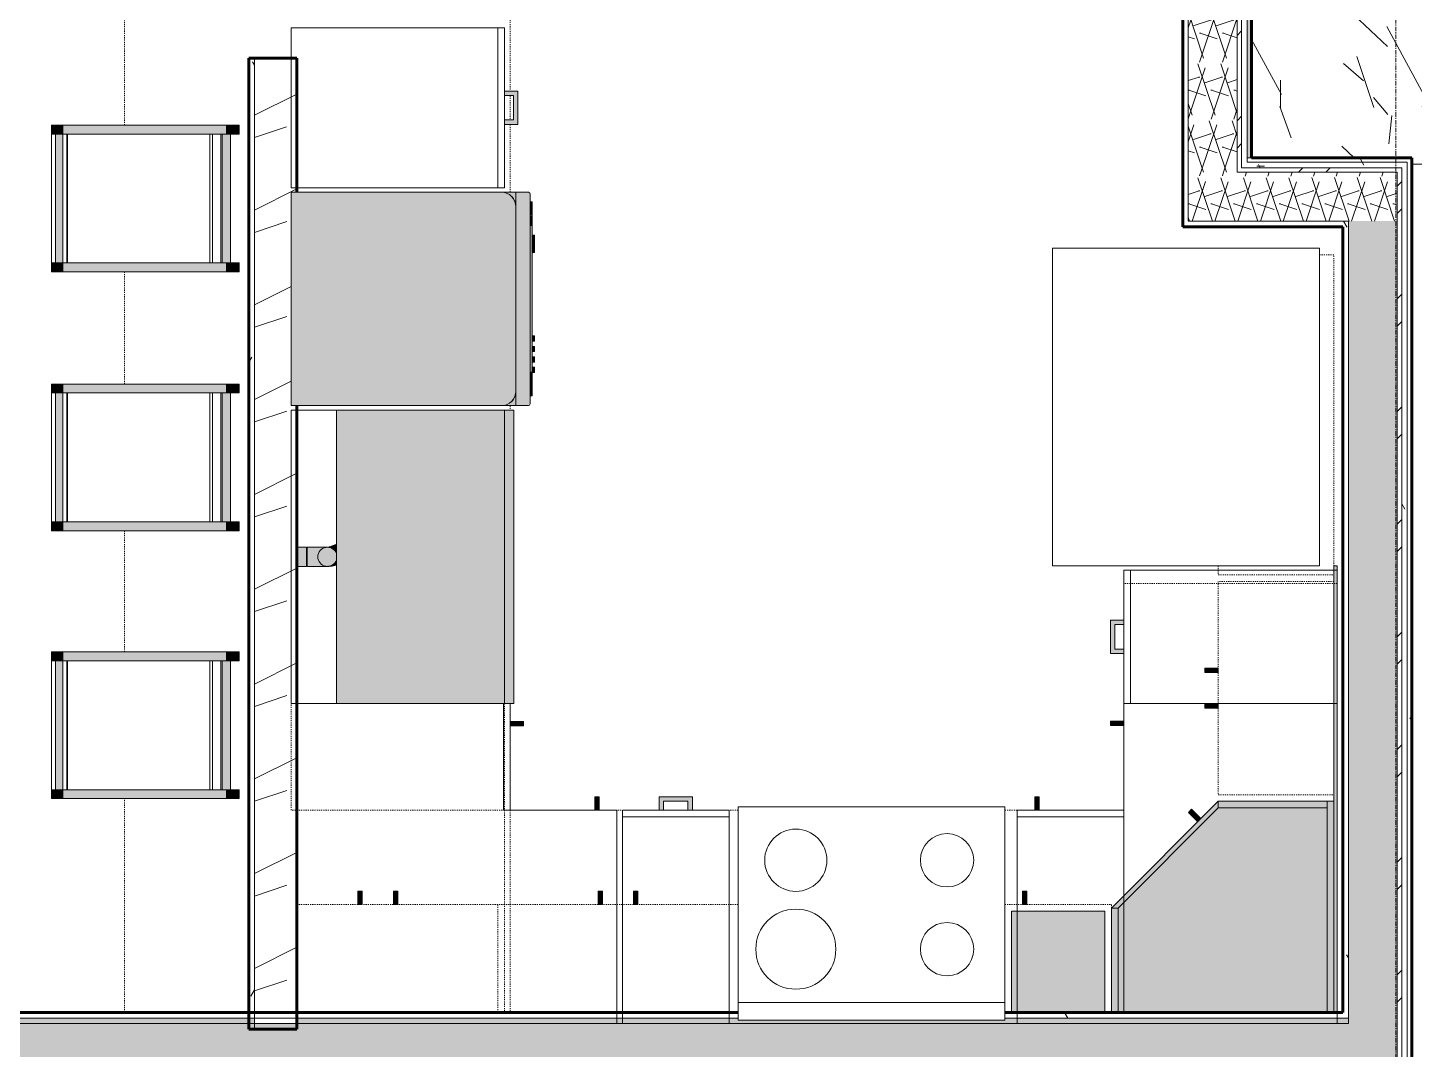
# Model space of a CAD drawing. Header units: inches. Extents: x -4169 to -1846, y 9706 to 12377.
# Drawn here: x -3635.2 to -3479.3, y 10550.3 to 10665.2 of the extents above; entities that cross this region are included whole.
import ezdxf

# ---------------------------------------------------------------- set-up
doc = ezdxf.new("R2010")
doc.units = ezdxf.units.IN
doc.header["$MEASUREMENT"] = 0
doc.linetypes.add('Dash', pattern=[0.25, 0.125, -0.125])
doc.linetypes.add('Grid Line 1_2_', pattern=[0.875, 0.5, -0.125, 0.125, -0.125])
for name, color, linetype, lineweight in [('0-1', 7, 'Continuous', 5), ('0-2', 50, 'Continuous', 18), ('A-CLNG', 13, 'Continuous', 18), ('A-CLNG-PATT-1', 252, 'Continuous', 18), ('A-GENM-1', 11, 'Continuous', 9), ('A-GENM-2', 250, 'Continuous', 9), ('A-WALL', 113, 'Continuous', 18), ('A-WALL-2', 96, 'Continuous', 5), ('A-WALL-4', 10, 'Continuous', 60), ('A-WALL-5', 50, 'Continuous', 18), ('A-WALL-PATT-1', 250, 'Continuous', 9), ('A-WALL-PATT-2', 253, 'Continuous', 9), ('A-WALL-PATT-4', 111, 'Continuous', 9), ('I-FURN-1', 250, 'Continuous', 9), ('I-FURN-2', 9, 'Continuous', 9), ('I-WALL', 2, 'Continuous', 18), ('I-WALL-2', 2, 'Continuous', 5), ('I-WALL-3', 2, 'Continuous', 60), ('P-SANR-FIXT-2', 250, 'Continuous', 9), ('P-SANR-FIXT-3', 55, 'Continuous', 9), ('Q-CASE', 31, 'Continuous', 9), ('Q-CASE-1', 9, 'Continuous', 9), ('Q-CASE-3', 250, 'Continuous', 9), ('Q-CASE-4', 250, 'Dash', 9), ('Q-CASE-5', 254, 'Continuous', 9), ('Q-CASE-HDLN-1', 250, 'Dash', 9), ('Q-SPCQ-1', 250, 'Continuous', 9), ('Q-SPCQ-2', 55, 'Continuous', 9), ('S-GRID-1', 1, 'Grid Line 1_2_', 9)]:
    doc.layers.add(name, color=color, linetype=linetype, lineweight=lineweight)
pattern_1 = [(0, (0, 0), (20.48, 5.12), [0.845, -14.515, 0.845, -14.515, -81.92]), (0, (0, 0), (20.48, 5.12), [-30.72, 0.845, -29.875, 0.845, -14.515, -35.84]), (0, (0, 0), (20.48, 5.12), [-76.8, 0.845, -9.395, 0.845, -24.755]), (120, (7.68, 2.56), (-14.67405, 15.1762003), [0.845, -14.515, 0.845, -14.515, -81.92]), (120, (7.68, 2.56), (-14.67405, 15.1762003), [-30.72, 0.845, -29.875, 0.845, -14.515, -35.84]), (120, (7.68, 2.56), (-14.67405, 15.1762003), [-76.8, 0.845, -9.395, 0.845, -24.755]), (240, (10.24, 12.8), (-5.80595, -20.2962003), [0.845, -14.515, 0.845, -14.515, -81.92]), (240, (10.24, 12.8), (-5.80595, -20.2962003), [-30.72, 0.845, -29.875, 0.845, -14.515, -35.84]), (240, (10.24, 12.8), (-5.80595, -20.2962003), [-76.8, 0.845, -9.395, 0.845, -24.755])]
pattern_2 = [(161.57, (0.32, 0.32), (-2.560496185, -0.000537386), [0, -18.214, 2.022, 0]), (18.43, (-0.32, 0.32), (-2.560496185, 0.000537386), [0, -18.214, 2.022, 0]), (108.43, (0.32, 0.32), (1.27922091, -6.400876726), [6.07, -14.166]), (71.57, (-0.32, 0.32), (1.27922091, 6.400876726), [6.07, -14.166])]
pattern_3 = [(45, (0, 0), (-6.335677, 6.335677), []), (45, (0, 9.6), (-6.335677, 6.335677), [])]

# ---------------------------------------------------------------- blocks, each defined once
blk = doc.blocks.new('OD_CW_Countertop - OD_CW_Countertop-2604389-ENLARGED RCP - 2ND FLOOR PLAN')
at = {"layer": 'Q-CASE-HDLN-1'}
for p, q in [((0.74, 19.38), (10.29, 19.38)), ((0.74, -24), (0.74, 19.38)), ((10.79, 19.38), (13.54, 19.38)), ((14.04, 19.38), (21.66, 19.38)), ((45.66, 19.38), (46.16, 19.38)), ((79.16, 19.38), (81.17, 19.38)), ((81.66, 19.38), (113.91, 19.38)), ((14.11, -24), (0.74, -24)), ((43.23, -24), (30.61, -24)), ((73.35, -24), (59.73, -24)), ((113.91, -24), (89.85, -24))]:
    blk.add_line(p, q, dxfattribs=at)
blk = doc.blocks.new('Refrigerator_-_Side-by-Side_6047 - 36_ X 30_-1372843-ENLARGED RCP - 2ND FLOOR PLAN')
at = {"layer": 'Q-SPCQ-1'}
for p, q in [((-17.88, 15.58), (17.87, 15.58)), ((-17.88, -14.42), (-17.88, 15.58)), ((17.87, 15.58), (17.87, -14.42)), ((17.87, -14.42), (-17.88, -14.42))]:
    blk.add_line(p, q, dxfattribs=at)
blk = doc.blocks.new('Range - 24_ x 30_-2553768-ENLARGED RCP - 2ND FLOOR PLAN')
at = {"layer": 'Q-SPCQ-1'}
for p, q in [((0, 0), (30, 0)), ((0, -24), (0, 0)), ((30, 0), (30, -24)), ((0, -22), (30, -22)), ((30, -24), (0, -24))]:
    blk.add_line(p, q, dxfattribs=at)
for centre, radius, start, end in [((6.5, -6), 3.5, 360, 180), ((23.5, -6), 3, 0, 180), ((6.5, -6), 3.5, 180, 0), ((23.5, -6), 3, 180, 0), ((6.5, -16), 4.5, 0, 180), ((23.5, -16), 3, 360, 180), ((6.5, -16), 4.5, 180, 0), ((23.5, -16), 3, 180, 0)]:
    blk.add_arc(centre, radius, start, end, dxfattribs=at)
blk = doc.blocks.new('OD_CW_Countertop - OD_CW_Countertop-2386852-ENLARGED RCP - 2ND FLOOR PLAN')
at = {"layer": 'Q-CASE-HDLN-1'}
for p, q in [((0.74, 22.75), (0.74, 0)), ((70.36, 0), (70.36, 22.75)), ((0.74, 0), (10.24, 0)), ((10.73, 0), (14.11, 0)), ((44.11, 0), (49.24, 0)), ((49.74, 0), (52.49, 0)), ((52.99, 0), (59.74, 0)), ((60.23, 0), (70.36, 0))]:
    blk.add_line(p, q, dxfattribs=at)
blk = doc.blocks.new('OD_CW_Countertop - OD_CW_Countertop-2483628-ENLARGED RCP - 2ND FLOOR PLAN')
at = {"layer": 'Q-CASE-HDLN-1'}
for p, q in [((48.99, 24), (0.74, 24)), ((0.74, 24), (0.74, 0)), ((0.74, 0), (4.86, 0)), ((5.36, 0), (8.11, 0)), ((8.61, 0), (16.24, 0)), ((16.73, 0), (48.99, 0))]:
    blk.add_line(p, q, dxfattribs=at)
blk = doc.blocks.new('Dishwasher_15404 - 34_ counter-1372825-ENLARGED RCP - 2ND FLOOR PLAN')
at = {"layer": 'Q-SPCQ-2'}
for points in [[(0, -24), (23.68, -24), (24.08, -23.95), (24.46, -23.79), (24.83, -23.48), (25.07, -23.15), (25.2, -22.77), (25.25, -22.43), (25.25, -1.57), (25.17, -1.1), (24.98, -0.71), (24.74, -0.42), (24.46, -0.21), (24.08, -0.05), (23.68, 0), (0, 0), (0, -15.5)], [(26.68, -24), (26.82, -23.94), (26.87, -23.8), (26.87, -0.15), (26.82, -0.06), (26.68, 0), (25.25, 0), (25.25, -24), (26.59, -24)], [(27.12, -2.61), (27.12, -1.09), (26.87, -1.09), (26.87, -2.61)], [(27.12, -3.81), (27.12, -2.61), (26.87, -2.63), (26.87, -3.81)], [(27.12, -20.19), (27.12, -3.81), (26.87, -3.81), (26.87, -20.19)], [(27.37, -5.81), (27.37, -4.82), (27.12, -4.82), (27.12, -5.81)], [(27.37, -6.79), (27.37, -5.81), (27.12, -5.81), (27.12, -6.79)], [(27.37, -16.74), (27.37, -16.15), (27.12, -16.15), (27.12, -16.74)], [(27.37, -17.92), (27.37, -17.33), (27.12, -17.33), (27.12, -17.92)], [(27.37, -19.1), (27.37, -18.51), (27.12, -18.51), (27.12, -19.1)], [(26.87, -21.39), (27.12, -21.39), (27.12, -20.19), (26.87, -20.19), (26.87, -21.24)], [(27.12, -20.28), (27.37, -20.28), (27.37, -19.69), (27.12, -19.69), (27.12, -20.19)], [(26.87, -22.91), (27.12, -22.91), (27.12, -21.39), (26.87, -21.39)]]:
    blk.add_hatch(color=256, dxfattribs=at).paths.add_polyline_path(points, flags=0)
h = blk.add_hatch(color=256, dxfattribs=at)
h.paths.add_polyline_path([(25.25, -24), (25.25, -22.43), (25.2, -22.83), (24.96, -23.33), (24.74, -23.58), (24.46, -23.79), (24.08, -23.95), (23.68, -24), (25.05, -24)], flags=0)
h.paths.add_polyline_path([(25.25, -1.57), (25.25, 0), (23.68, 0), (24.08, -0.05), (24.46, -0.21), (24.83, -0.52), (25.04, -0.79), (25.22, -1.25)], flags=0)
h = blk.add_hatch(color=256, dxfattribs=at)
h.paths.add_polyline_path([(25.07, -23.15), (25.12, -23.05), (25.13, -22.98)], flags=0)
h.paths.add_polyline_path([(25.2, -22.8), (25.22, -22.75), (25.2, -22.78)], flags=0)
h.paths.add_polyline_path([(25, -0.74), (24.96, -0.67), (24.98, -0.71)], flags=0)
at = {"layer": 'Q-SPCQ-1'}
for p, q in [((0, -24), (0, 0)), ((0, 0), (23.68, 0)), ((23.68, 0), (25.25, 0)), ((25.25, 0), (26.68, 0)), ((25.25, 0), (25.25, -1.57)), ((26.87, -0.2), (26.87, -23.8)), ((27.12, -1.09), (26.87, -1.09)), ((27.12, -2.61), (27.12, -1.09)), ((25.25, -1.57), (25.25, -22.43)), ((27.12, -3.81), (27.12, -2.61)), ((27.12, -20.19), (27.12, -3.81)), ((27.12, -4.82), (27.37, -4.82)), ((27.37, -5.81), (27.37, -4.82)), ((27.37, -6.79), (27.37, -5.81)), ((27.37, -6.79), (27.12, -6.79)), ((27.37, -16.15), (27.12, -16.15)), ((27.37, -16.74), (27.12, -16.74)), ((27.37, -16.74), (27.37, -16.15)), ((27.37, -17.33), (27.12, -17.33)), ((27.37, -17.92), (27.12, -17.92)), ((27.37, -18.51), (27.12, -18.51)), ((27.37, -17.92), (27.37, -17.33)), ((27.37, -19.1), (27.37, -18.51)), ((27.37, -19.1), (27.12, -19.1)), ((27.37, -19.69), (27.12, -19.69)), ((27.12, -21.39), (27.12, -20.19)), ((27.37, -20.28), (27.37, -19.69)), ((27.37, -20.28), (27.12, -20.28)), ((27.12, -22.91), (27.12, -21.39)), ((25.25, -22.43), (25.25, -24)), ((27.12, -22.91), (26.87, -22.91)), ((23.68, -24), (0, -24)), ((25.25, -24), (23.68, -24)), ((26.68, -24), (25.25, -24))]:
    blk.add_line(p, q, dxfattribs=at)
for centre, radius, start, end in [((26.68, -0.2), 0.197, 0, 90), ((23.68, -1.57), 1.57, 0, 90), ((23.68, -1.57), 1.57, 32.077, 42.3359), ((23.68, -1.57), 1.57, 17.8182, 27.5266), ((23.68, -1.57), 1.57, 0, 13.6425), ((26.68, -0.2), 0.197, 15, 75), ((23.68, -22.43), 1.57, 270, 0), ((23.68, -22.43), 1.57, 317.6641, 327.923), ((23.68, -22.43), 1.57, 332.4734, 342.1818), ((23.68, -22.43), 1.57, 346.3575, 0), ((26.68, -23.8), 0.197, 270, 0)]:
    blk.add_arc(centre, radius, start, end, dxfattribs=at)
blk = doc.blocks.new('Bar_Stool_6722_1_ - Bar_Stool_6722_1_-1372833-ENLARGED RCP - 2ND FLOOR PLAN')
at = {"layer": 'I-FURN-2'}
for points in [[(0, -0.46), (0, -0.75), (1, -0.75), (1, 0), (0, 0)], [(15.5, 0), (15.5, -0.75), (16.5, -0.75), (16.5, 0), (16, 0)], [(0, -1.3), (1, -1.3), (1, -0.75), (0, -0.75), (0, -0.94)], [(0, -1.83), (0, -19.69), (1, -19.69), (1, -1.3), (0, -1.3)], [(1, -0.75), (1, -1.3), (15.5, -1.3), (15.5, -0.46), (1, -0.46), (1, -0.75)], [(15.5, -1.3), (16.5, -1.3), (16.5, -0.75), (15.5, -0.75), (15.5, -0.94)], [(15.5, -17.83), (15.5, -19.69), (16.5, -19.69), (16.5, -1.3), (15.5, -1.3), (15.5, -1.83)], [(0, -19.89), (0, -20.14), (1, -20.14), (1, -19.69), (0, -19.69)], [(0, -21.13), (1, -21.13), (1, -20.14), (0, -20.14)], [(1, -20.14), (15.5, -20.13), (15.5, -19.22), (1, -19.22), (1, -19.69)], [(15.5, -19.92), (15.5, -20.14), (16.5, -20.14), (16.5, -19.69), (15.5, -19.7), (15.5, -19.89)], [(15.5, -21.13), (16.5, -21.13), (16.5, -20.14), (15.5, -20.14)]]:
    blk.add_hatch(color=256, dxfattribs=at).paths.add_polyline_path(points, flags=0)
at = {"layer": 'I-FURN-1'}
for p, q in [((0, 0), (0, -0.75)), ((0, 0), (1, 0)), ((1, -0.75), (1, 0)), ((0, -0.75), (0, -1.3)), ((1, -0.75), (0, -0.75)), ((0, -1.3), (0, -19.69)), ((1, -1.3), (0, -1.3)), ((15.5, 0), (1, 0)), ((15.5, -0.46), (1, -0.46)), ((1, -1.3), (1, -0.75)), ((1, -1.3), (15.5, -1.3)), ((1, -19.69), (1, -1.3)), ((15.5, 0), (15.5, -0.75)), ((15.5, 0), (16.5, 0)), ((15.5, -0.75), (15.5, -1.3)), ((16.5, -0.75), (15.5, -0.75)), ((15.5, -1.3), (15.5, -19.69)), ((16.5, -1.3), (15.5, -1.3)), ((16.5, -0.75), (16.5, 0)), ((16.5, -1.3), (16.5, -0.75)), ((16.5, -19.69), (16.5, -1.3)), ((15.5, -1.73), (1, -1.73)), ((15.5, -1.83), (1, -1.83)), ((15.5, -17.83), (1, -17.83)), ((15.5, -18.13), (1, -18.13)), ((1, -19.69), (0, -19.69)), ((0, -19.69), (0, -20.14)), ((0, -20.14), (0, -21.13)), ((1, -20.14), (0, -20.14)), ((15.5, -19.07), (1, -19.07)), ((15.5, -19.22), (1, -19.22)), ((1, -20.14), (1, -19.69)), ((1, -20.14), (15.5, -20.14)), ((1, -21.13), (1, -20.14)), ((15.5, -19.69), (15.5, -20.14)), ((16.5, -19.69), (15.5, -19.69)), ((15.5, -20.14), (15.5, -21.13)), ((16.5, -20.14), (15.5, -20.14)), ((16.5, -20.14), (16.5, -19.69)), ((16.5, -21.13), (16.5, -20.14)), ((0, -21.13), (1, -21.13)), ((15.5, -21.13), (16.5, -21.13))]:
    blk.add_line(p, q, dxfattribs=at)
blk = doc.blocks.new('300 Series Wall Hung Cabinet_302 - 24_ X 36_-2573584-ENLARGED RCP - 2ND FLOOR PLAN')
at = {"layer": 'Q-CASE-1'}
for points in [[(-1.76, -13.19), (-2.25, -13.19), (-2.25, -14.69), (-1.76, -14.69)], [(2.24, -13.19), (1.75, -13.19), (1.75, -14.69), (2.24, -14.69)]]:
    blk.add_hatch(color=256, dxfattribs=at).paths.add_polyline_path(points, flags=0)
at = {"layer": 'Q-CASE-3'}
for p, q in [((-1.76, -13.19), (-2.25, -13.19)), ((-2.25, -13.19), (-2.25, -14.69)), ((-1.76, -14.69), (-1.76, -13.19)), ((2.24, -13.19), (1.75, -13.19)), ((1.75, -13.19), (1.75, -14.69)), ((2.24, -14.69), (2.24, -13.19)), ((-2.25, -14.69), (-1.76, -14.69)), ((1.75, -14.69), (2.24, -14.69))]:
    blk.add_line(p, q, dxfattribs=at)
at = {"layer": 'Q-CASE-4'}
for p, q in [((-12, -0.19), (-12, -13.19)), ((12, -13.19), (12, -0.19)), ((-12, -13.19), (12, -13.19))]:
    blk.add_line(p, q, dxfattribs=at)
blk = doc.blocks.new('300 Series Wall Hung Cabinet_302 - 18_ x 36_-2362919-ENLARGED RCP - 2ND FLOOR PLAN')
at = {"layer": 'Q-CASE-4'}
for p, q in [((17, -0.19), (-18, -0.19)), ((-18, -0.19), (-18, -1.81)), ((18, -13.19), (18, -0.19)), ((17, -13.19), (18, -13.19))]:
    blk.add_line(p, q, dxfattribs=at)
blk = doc.blocks.new('300 Series Wall Hung Cabinet_302 - 27_ X 36_-2604985-ENLARGED RCP - 2ND FLOOR PLAN')
at = {"layer": 'Q-CASE-1'}
for points in [[(-2.25, -13.19), (-2.25, -14.69), (-1.76, -14.69), (-1.76, -13.19)], [(2.13, -13.19), (1.75, -13.19), (1.75, -14.69), (2.24, -14.69), (2.24, -13.19)]]:
    blk.add_hatch(color=256, dxfattribs=at).paths.add_polyline_path(points, flags=0)
at = {"layer": 'Q-CASE-3'}
for p, q in [((-1.76, -13.19), (-2.25, -13.19)), ((-2.25, -13.19), (-2.25, -14.69)), ((-1.76, -14.69), (-1.76, -13.19)), ((2.24, -13.19), (1.75, -13.19)), ((1.75, -13.19), (1.75, -14.69)), ((2.24, -14.69), (2.24, -13.19)), ((-2.25, -14.69), (-1.76, -14.69)), ((1.75, -14.69), (2.24, -14.69))]:
    blk.add_line(p, q, dxfattribs=at)
at = {"layer": 'Q-CASE-4'}
for p, q in [((13.5, -13.19), (13.5, -1.06)), ((-13.5, -13.19), (13.5, -13.19))]:
    blk.add_line(p, q, dxfattribs=at)
blk = doc.blocks.new('Base Cabinet 4 Drawer 254 - Base Cabinet 4 Drawer 254 12_-2569780-ENLARGED RCP - 2ND FLOOR PLAN')
at = {"layer": 'Q-CASE-5'}
blk.add_hatch(color=256, dxfattribs=at).paths.add_polyline_path([(2.61, 24), (2.61, 25.5), (-1.14, 25.5), (-1.14, 24), (-0.64, 24), (-0.64, 25), (2.11, 25), (2.11, 24)], flags=0)
at = {"layer": 'Q-CASE-3'}
for p, q in [((-1.14, 24), (-1.14, 25.5)), ((-1.14, 25.5), (2.61, 25.5)), ((2.11, 25), (-0.64, 25)), ((-0.64, 24), (-0.64, 25)), ((2.11, 24), (2.11, 25)), ((2.61, 25.5), (2.61, 24)), ((-5.26, 24), (6.74, 24)), ((-5.26, 23.25), (-5.26, 24)), ((-1.14, 24), (-0.64, 24)), ((2.61, 24), (2.11, 24)), ((6.74, 24), (6.74, 23.25)), ((6.74, 23.25), (-5.26, 23.25)), ((-5.26, 23.25), (-5.26, 0)), ((6.74, 0), (6.74, 23.25)), ((-5.26, 0), (6.74, 0))]:
    blk.add_line(p, q, dxfattribs=at)
blk = doc.blocks.new('Base Cabinet 3 Drawer 230 - Base Cabinet 3 Drawer 230 15_-2554961-ENLARGED RCP - 2ND FLOOR PLAN')
at = {"layer": 'Q-CASE-5'}
blk.add_hatch(color=256, dxfattribs=at).paths.add_polyline_path([(2.61, -24), (2.11, -24), (2.11, -25), (-0.64, -25), (-0.64, -24), (-1.14, -24), (-1.14, -25.5), (2.61, -25.5), (2.61, -25)], flags=0)
at = {"layer": 'Q-CASE-3'}
for p, q in [((-6.76, -23.25), (-6.76, 0)), ((-6.76, 0), (8.24, 0)), ((8.24, 0), (8.24, -23.25)), ((-6.76, -23.25), (-6.76, -24)), ((8.24, -23.25), (-6.76, -23.25)), ((8.24, -24), (8.24, -23.25)), ((-6.76, -24), (8.24, -24)), ((-0.64, -24), (-1.14, -24)), ((-1.14, -25.5), (-1.14, -24)), ((-0.64, -25), (-0.64, -24)), ((2.11, -25), (2.11, -24)), ((2.11, -24), (2.61, -24)), ((2.61, -24), (2.61, -25.5)), ((2.61, -25.5), (-1.14, -25.5)), ((-0.64, -25), (2.11, -25))]:
    blk.add_line(p, q, dxfattribs=at)
blk = doc.blocks.new('Vanity Cabinet-Double Door - 33_-2318066-ENLARGED RCP - 2ND FLOOR PLAN')
at = {"layer": 'Q-CASE-3'}
for p, q in [((-15.76, 24), (-15.76, 0)), ((17.24, 24), (-15.76, 24)), ((17.24, 0), (17.24, 24)), ((-15.76, 0), (17.24, 0))]:
    blk.add_line(p, q, dxfattribs=at)
blk = doc.blocks.new('Base Cabinet-Single Door - 12_-2208689-ENLARGED RCP - 2ND FLOOR PLAN')
at = {"layer": 'Q-CASE-4'}
for p, q in [((-5.26, -24), (-5.26, 0)), ((-5.26, 0), (6.74, 0)), ((6.74, 0), (6.74, -24)), ((6.74, -24), (-5.26, -24))]:
    blk.add_line(p, q, dxfattribs=at)
blk = doc.blocks.new('Base Cabinet 3 Drawer 230 - Base Cabinet 3 Drawer 230 18_-2579417-ENLARGED RCP - 2ND FLOOR PLAN')
at = {"layer": 'Q-CASE-5'}
blk.add_hatch(color=256, dxfattribs=at).paths.add_polyline_path([(2.61, 25), (2.61, 25.5), (-1.14, 25.5), (-1.14, 24), (-0.64, 24), (-0.64, 25), (2.11, 25), (2.11, 24), (2.61, 24)], flags=0)
at = {"layer": 'Q-CASE-3'}
for p, q in [((-1.14, 24), (-1.14, 25.5)), ((-1.14, 25.5), (2.61, 25.5)), ((2.11, 25), (-0.64, 25)), ((-0.64, 24), (-0.64, 25)), ((2.11, 24), (2.11, 25)), ((2.61, 25.5), (2.61, 24)), ((-8.26, 24), (9.74, 24)), ((-8.26, 23.25), (-8.26, 24)), ((-1.14, 24), (-0.64, 24)), ((2.61, 24), (2.11, 24)), ((9.74, 24), (9.74, 23.25)), ((9.74, 23.25), (-8.26, 23.25)), ((-8.26, 23.25), (-8.26, 0)), ((9.74, 0), (9.74, 23.25)), ((-8.26, 0), (9.74, 0))]:
    blk.add_line(p, q, dxfattribs=at)
blk = doc.blocks.new('kitchen_faucet_14143 - kitchen_faucet_14143-V60-ENLARGED RCP - 2ND FLOOR PLAN')
at = {"layer": 'A-GENM-1'}
for points in [[(0, 1.08), (-0.28, 1.05), (-0.6, 0.89), (-0.79, 0.74), (-0.95, 0.51), (-1.01, 0.3), (-0.98, -0.44), (-0.9, -0.59), (-0.77, -0.77), (-0.5, -0.95), (-0.28, -1.05), (0, -1.08), (0.28, -1.05), (0.54, -0.94), (0.83, -0.68), (0.95, -0.52), (1.05, -0.28), (1.08, 0), (1.05, 0.28), (0.91, 0.58), (0.77, 0.77), (0.54, 0.94), (0.28, 1.05)], [(-0.72, 0.82), (-0.96, 0.59), (-0.94, 0.62), (-0.9, 0.66), (-0.73, 0.81)], [(-0.43, 1.03), (-0.47, 1), (-0.95, 0.59), (-0.93, 0.62), (-0.88, 0.66), (-0.42, 1.03)], [(2.26, 1.08), (0, 1.08), (0.32, 1.03), (0.6, 0.89), (0.83, 0.68), (0.95, 0.52), (1.05, 0.28), (1.08, 0), (1.01, -0.36), (0.87, -0.63), (0.7, -0.82), (0.49, -0.96), (0.25, -1.05), (0.19, -1.08), (2.26, -1.08), (2.26, 1.05)], [(2.34, 1.02), (2.26, 1.01), (2.26, -1.02), (2.34, -1.02), (2.34, 0.99)], [(3.44, 1.08), (2.34, 1.08), (2.34, -1.08), (3.44, -1.08), (3.44, 1.05)], [(-1.01, -0.6), (-1, -0.77), (-0.65, -1.03), (-0.55, -1), (-0.72, -0.9), (-0.84, -0.79), (-1.01, -0.6)], [(-1.01, -0.76), (-1, -0.81), (-0.87, -0.91), (-0.87, -0.88), (-1, -0.77)], [(-1.01, -0.96), (-0.98, -1.21), (-0.39, -1.21), (-0.25, -1.05), (-0.6, -1.03), (-0.93, -1.02), (-0.97, -0.99)], [(-1.01, -1.19), (-0.98, -1.33), (-0.67, -1.33), (-0.56, -1.21), (-1, -1.19)], [(-0.89, -0.9), (-0.93, -0.96), (-0.97, -0.99), (-0.9, -1.02), (-0.76, -0.99), (-0.77, -0.96), (-0.89, -0.9)], [(-0.92, -0.7), (-0.7, -0.91), (-0.74, -0.86), (-0.88, -0.74), (-0.92, -0.7)], [(-0.9, -0.6), (-0.85, -0.66), (-0.88, -0.61)], [(-0.87, -0.7), (-0.65, -0.91), (-0.76, -0.81), (-0.87, -0.7)], [(-0.84, -0.71), (-0.63, -0.91), (-0.71, -0.83), (-0.83, -0.72)], [(-0.8, -0.73), (-0.62, -0.89), (-0.69, -0.82), (-0.79, -0.74)]]:
    blk.add_hatch(color=256, dxfattribs=at).paths.add_polyline_path(points, flags=0)
h = blk.add_hatch(color=256, dxfattribs=at)
h.paths.add_polyline_path([(-0.8, 0.82), (-0.7, 0.88), (-0.79, 0.82)], flags=0)
h.paths.add_polyline_path([(-0.54, 1.03), (-0.7, 1.01), (-1.01, 0.76), (-0.99, 0.65), (-0.52, 1.03)], flags=0)
h = blk.add_hatch(color=256, dxfattribs=at)
h.paths.add_polyline_path([(-0.74, 0.82), (-0.67, 0.87), (-0.73, 0.83)], flags=0)
h.paths.add_polyline_path([(-0.47, 1.03), (-0.54, 1.01), (-1.01, 0.59), (-0.96, 0.6), (-0.9, 0.67), (-0.46, 1.03)], flags=0)
h = blk.add_hatch(color=256, dxfattribs=at)
h.paths.add_polyline_path([(-0.92, 0.85), (-0.95, 0.83), (-0.9, 0.85)], flags=0)
h.paths.add_polyline_path([(-0.96, 0.85), (-1.01, 0.83), (-0.98, 0.8), (-0.95, 0.85)], flags=0)
h = blk.add_hatch(color=256, dxfattribs=at)
h.paths.add_polyline_path([(-1.01, 0.59), (-0.98, 0.43), (-0.94, 0.59)], flags=0)
h.paths.add_polyline_path([(-1.01, -0.37), (-0.99, -0.59), (-0.92, -0.56), (-0.98, -0.44), (-1.01, -0.37)], flags=0)
h = blk.add_hatch(color=256, dxfattribs=at)
h.paths.add_polyline_path([(-0.4, 1.03), (-0.43, 1.01), (-0.39, 1.03)], flags=0)
h.paths.add_polyline_path([(-0.78, 0.74), (-0.93, 0.59), (-0.89, 0.61), (-0.87, 0.65), (-0.79, 0.74)], flags=0)
h = blk.add_hatch(color=256, dxfattribs=at)
h.paths.add_polyline_path([(-0.96, -0.59), (-1, -0.62), (-0.97, -0.66), (-0.84, -0.73), (-0.96, -0.59)], flags=0)
h.paths.add_polyline_path([(-0.7, -0.88), (-0.47, -1.03), (-0.49, -1.01), (-0.67, -0.9), (-0.69, -0.89)], flags=0)
h = blk.add_hatch(color=256, dxfattribs=at)
h.paths.add_polyline_path([(-0.95, -0.59), (-0.95, -0.62), (-0.92, -0.66), (-0.94, -0.62), (-0.95, -0.59)], flags=0)
h.paths.add_polyline_path([(-0.56, -0.93), (-0.51, -0.99), (-0.56, -0.93)], flags=0)
h = blk.add_hatch(color=256, dxfattribs=at)
h.paths.add_polyline_path([(-0.93, -0.6), (-0.91, -0.66), (-0.93, -0.6)], flags=0)
h.paths.add_polyline_path([(-0.94, -0.59), (-0.94, -0.62), (-0.93, -0.59)], flags=0)
h.paths.add_polyline_path([(-0.61, -0.9), (-0.44, -0.99), (-0.52, -0.95), (-0.59, -0.9)], flags=0)
h = blk.add_hatch(color=256, dxfattribs=at)
h.paths.add_polyline_path([(-0.92, -0.59), (-0.93, -0.62), (-0.88, -0.66), (-0.88, -0.64), (-0.92, -0.59)], flags=0)
h.paths.add_polyline_path([(-0.46, -0.97), (-0.37, -1.03), (-0.39, -1.01), (-0.46, -0.97)], flags=0)
at = {"layer": 'A-GENM-2'}
for p, q in [((-1.01, 0.82), (-0.91, 0.84)), ((-1.01, 0.59), (-0.9, 0.59)), ((-0.97, 0.59), (-0.93, 0.64)), ((-0.96, 0.59), (-0.92, 0.63)), ((-0.51, 0.96), (-0.43, 0.98)), ((-0.41, 1.03), (-0.22, 1.08)), ((-0.39, 1.08), (-0.27, 1.05)), ((-0.36, 1.03), (-0.17, 1.08)), ((-0.35, 1.03), (-0.15, 1.08)), ((-0.34, 1.03), (-0.14, 1.08)), ((-0.22, 1.08), (-0.15, 1.06)), ((-0.2, 1.06), (-0.1, 1.08)), ((-0.17, 1.08), (-0.12, 1.07)), ((-0.15, 1.08), (-0.11, 1.07)), ((-0.14, 1.08), (-0.11, 1.07)), ((-0.11, 1.07), (-0.06, 1.08)), ((-0.1, 1.08), (-0.07, 1.07)), ((-0.09, 1.07), (-0.04, 1.08)), ((0, 1.08), (2.26, 1.08)), ((2.26, -1.08), (2.26, 1.08)), ((2.26, 1.02), (2.34, 1.02)), ((2.34, 1.08), (3.44, 1.08)), ((2.34, 1.08), (2.34, -1.08)), ((3.44, -1.08), (3.44, 1.08)), ((-0.9, -0.59), (-1.01, -0.59)), ((-0.69, -1.26), (-1.01, -1.16)), ((-0.93, -1.38), (-1.01, -1.35)), ((-0.99, -0.98), (-0.92, -0.87)), ((-0.69, -1.06), (-0.59, -1.03)), ((-0.63, -0.88), (-0.63, -0.87)), ((-0.63, -0.88), (-0.63, -0.87)), ((-0.63, -0.88), (-0.63, -0.87)), ((-0.63, -0.88), (-0.63, -0.87)), ((-0.63, -0.88), (-0.63, -0.87)), ((-0.63, -0.88), (-0.63, -0.87)), ((-0.22, -1.08), (-0.39, -1.03)), ((-0.26, -1.05), (-0.39, -1.08)), ((-0.17, -1.08), (-0.34, -1.03)), ((-0.15, -1.08), (-0.26, -1.05)), ((-0.14, -1.08), (-0.24, -1.05)), ((-0.15, -1.06), (-0.22, -1.08)), ((-0.1, -1.08), (-0.17, -1.06)), ((-0.11, -1.07), (-0.17, -1.08)), ((-0.11, -1.07), (-0.15, -1.08)), ((-0.11, -1.07), (-0.14, -1.08)), ((-0.08, -1.08), (-0.11, -1.07)), ((-0.08, -1.08), (-0.11, -1.07)), ((-0.08, -1.08), (-0.11, -1.07)), ((-0.08, -1.08), (-0.11, -1.07)), ((-0.08, -1.08), (-0.11, -1.07)), ((-0.08, -1.08), (-0.11, -1.07)), ((-0.06, -1.07), (-0.1, -1.08)), ((-0.06, -1.08), (-0.1, -1.07)), ((-0.04, -1.08), (-0.07, -1.07)), ((2.26, -1.08), (0, -1.08)), ((2.34, -1.02), (2.26, -1.02)), ((3.44, -1.08), (2.34, -1.08))]:
    blk.add_line(p, q, dxfattribs=at)
at = {"layer": 'A-GENM-2', "flags": 128}
for points in [[(-1.01, 0.78), (-0.84, 0.96), (-0.39, 1.08)], [(-1.01, 0.61), (-0.67, 0.96), (-0.49, 1.01)], [(-0.94, 0.59), (-0.57, 0.96), (-0.41, 1)], [(-0.9, 0.67), (-0.61, 0.96), (-0.48, 1)], [(-0.89, 0.66), (-0.59, 0.96), (-0.45, 1)], [(-0.69, 0.86), (-0.6, 0.96), (-0.52, 0.98)], [(-0.59, 0.9), (-0.53, 0.96), (-0.41, 0.99)], [(-0.51, -0.99), (-0.73, -0.92), (-1.01, -0.59)], [(-0.39, -1.08), (-0.89, -0.92), (-1.01, -0.79)], [(-0.98, -0.99), (-0.97, -1), (-0.69, -1.06)], [(-0.43, -0.98), (-0.63, -0.92), (-0.93, -0.59)], [(-0.48, -1.21), (-0.52, -1.25), (-0.93, -1.38)], [(-0.51, -0.98), (-0.67, -0.92), (-0.88, -0.68)], [(-0.45, -0.99), (-0.65, -0.92), (-0.86, -0.68)], [(-0.63, -0.93), (-0.66, -0.92), (-0.69, -0.89)], [(-0.16, -1.06), (-0.24, -1.14), (-0.69, -1.26)], [(-0.54, -0.94), (-0.59, -0.92), (-0.63, -0.87)], [(-0.54, -0.94), (-0.58, -0.92), (-0.62, -0.88)]]:
    blk.add_lwpolyline(points, dxfattribs=at)
at = {"layer": 'A-GENM-2'}
for start, end in [(0, 159.9003), (200.0997, 360)]:
    blk.add_arc((0, 0), 1.08, start, end, dxfattribs=at)
blk = doc.blocks.new('Stainless Steel Farmhous Kitchen Sink - Stainless Steel Farmhous Kitchen Sink-2443921-ENLARGED RCP - 2ND FLOOR PLAN')
at = {"layer": 'P-SANR-FIXT-3'}
blk.add_hatch(color=256, dxfattribs=at).paths.add_polyline_path([(-10.94, -22.2), (0, -22.2), (0, -2.25), (-33, -2.25), (-33, -22.2), (-27.82, -22.2)], flags=0)
at = {"layer": 'P-SANR-FIXT-2'}
for p, q in [((-33, -22.2), (-33, -2.25)), ((-33, -2.25), (0, -2.25)), ((0, -2.25), (0, -22.2)), ((0, -22.2), (-33, -22.2))]:
    blk.add_line(p, q, dxfattribs=at)
blk = doc.blocks.new('Base Cabinet Corner 197 - Base Cabinet Corner 197-2565125-ENLARGED RCP - 2ND FLOOR PLAN')
at = {"layer": 'Q-CASE-5'}
for points in [[(10.73, -25.38), (10.73, -24), (10.24, -24), (10.24, -25.5), (10.73, -25.5)], [(2.23, -33.51), (0.73, -33.51), (0.73, -34), (2.23, -34)]]:
    blk.add_hatch(color=256, dxfattribs=at).paths.add_polyline_path(points, flags=0)
at = {"layer": 'Q-CASE-3'}
for p, q in [((-23.26, 0), (12.74, 0)), ((-23.26, -36), (-23.26, 0)), ((12.74, 0), (12.74, -24)), ((0.74, -23.25), (0.74, -36)), ((12.74, -23.25), (0.74, -23.25)), ((0.74, -23.25), (0.74, -24)), ((0.74, -24), (0.74, -36)), ((12.74, -24), (0.74, -24)), ((10.73, -24), (10.24, -24)), ((10.24, -24), (10.24, -25.5)), ((10.73, -25.5), (10.73, -24)), ((10.24, -25.5), (10.73, -25.5)), ((2.23, -33.51), (0.73, -33.51)), ((0.73, -33.51), (0.73, -34)), ((0.73, -34), (2.23, -34)), ((2.23, -34), (2.23, -33.51)), ((0.74, -36), (-23.26, -36))]:
    blk.add_line(p, q, dxfattribs=at)
blk = doc.blocks.new('308 - 308-V87-ENLARGED RCP - 2ND FLOOR PLAN')
at = {"layer": 'Q-CASE'}
blk.add_hatch(color=256, dxfattribs=at).paths.add_polyline_path([(0, -24.44), (-11.25, -13.19), (-12, -13.19), (0, -25.19)], flags=0)
at = {"layer": 'Q-CASE-1'}
for points in [[(11.75, -0.19), (-12, -0.19), (-12, -0.94), (11.75, -0.94)], [(-11.25, -9.84), (-11.25, -0.94), (-12, -0.94), (-12, -13.19), (-11.25, -13.19), (-11.25, -11.06)], [(11.75, -0.94), (-11.25, -0.94), (-11.25, -13.19), (0, -24.44), (11.75, -24.44), (11.75, -1.2)], [(11.75, -24.44), (0, -24.44), (0, -25.19), (11.75, -25.19)]]:
    blk.add_hatch(color=256, dxfattribs=at).paths.add_polyline_path(points, flags=0)
at = {"layer": 'Q-CASE-5'}
blk.add_hatch(color=256, dxfattribs=at).paths.add_polyline_path([(-9.7, -15.49), (-10.05, -15.14), (-11.11, -16.2), (-10.76, -16.55)], flags=0)
at = {"layer": 'Q-CASE'}
for p, q in [((0, -25.19), (-12, -13.19)), ((-12, -13.19), (-11.25, -13.19)), ((-11.25, -13.19), (0, -24.44)), ((0, -24.44), (0, -25.19))]:
    blk.add_line(p, q, dxfattribs=at)
at = {"layer": 'Q-CASE-3'}
for p, q in [((-12, -0.94), (-12, -0.19)), ((-12, -13.19), (-12, -0.94)), ((-12, -0.94), (-11.25, -0.94)), ((11.75, -0.94), (-12, -0.94)), ((-11.25, -13.19), (-11.25, -0.94)), ((-11.25, -0.94), (11.75, -0.94)), ((-11.25, -0.94), (-11.25, -13.19)), ((-11.25, -13.19), (-12, -13.19)), ((0, -24.44), (-11.25, -13.19)), ((-10.05, -15.14), (-11.11, -16.2)), ((-10.76, -16.55), (-9.7, -15.49)), ((-11.11, -16.2), (-10.76, -16.55)), ((11.75, -24.44), (0, -24.44)), ((0, -25.19), (0, -24.44)), ((0, -24.44), (11.75, -24.44)), ((11.75, -25.19), (0, -25.19))]:
    blk.add_line(p, q, dxfattribs=at)
blk = doc.blocks.new('300 Series Wall Hung Cabinet_302 - 27_ X 36_-V88-ENLARGED RCP - 2ND FLOOR PLAN')
at = {"layer": 'Q-CASE-1'}
for points in [[(-1.76, 13.19), (-1.76, 14.69), (-2.25, 14.69), (-2.25, 13.19)], [(2.24, 13.19), (2.24, 14.69), (1.75, 14.69), (1.75, 13.19)]]:
    blk.add_hatch(color=256, dxfattribs=at).paths.add_polyline_path(points, flags=0)
at = {"layer": 'Q-CASE-3'}
for p, q in [((-1.76, 14.69), (-2.25, 14.69)), ((-2.25, 14.69), (-2.25, 13.19)), ((-1.76, 13.19), (-1.76, 14.69)), ((2.24, 14.69), (1.75, 14.69)), ((1.75, 14.69), (1.75, 13.19)), ((2.24, 13.19), (2.24, 14.69)), ((-2.25, 13.19), (-1.76, 13.19)), ((1.75, 13.19), (2.24, 13.19))]:
    blk.add_line(p, q, dxfattribs=at)
at = {"layer": 'Q-CASE-4'}
for p, q in [((-9.12, 13.19), (13.5, 13.19)), ((13.5, 13.19), (13.5, 1.06))]:
    blk.add_line(p, q, dxfattribs=at)
blk = doc.blocks.new('300 Series Wall Hung Cabinet_301 - 12_-V89-ENLARGED RCP - 2ND FLOOR PLAN')
at = {"layer": 'Q-CASE-1'}
for points in [[(-3.51, 13.19), (-3.51, 14.69), (-4, 14.69), (-4, 13.19)], [(-5, 1.06), (5.25, 1.06), (5.25, 12.44), (-5.25, 12.44), (-5.25, 1.06)]]:
    blk.add_hatch(color=256, dxfattribs=at).paths.add_polyline_path(points, flags=0)
at = {"layer": 'Q-CASE-3'}
for p, q in [((-3.51, 14.69), (-4, 14.69)), ((-4, 14.69), (-4, 13.19)), ((-3.51, 13.19), (-3.51, 14.69)), ((-4, 13.19), (-3.51, 13.19)), ((-5.25, 1.06), (-5.25, 12.44)), ((-5.25, 12.44), (5.25, 12.44)), ((5.25, 12.44), (5.25, 1.06))]:
    blk.add_line(p, q, dxfattribs=at)
at = {"layer": 'Q-CASE-4'}
for p, q in [((-6, 13.19), (6, 13.19)), ((6, 13.19), (6, 1.06))]:
    blk.add_line(p, q, dxfattribs=at)
blk = doc.blocks.new('CTR - 1st Phase - Unit Layouts_rvt-1-ENLARGED RCP - 2ND FLOOR PLAN')
at = {"layer": 'A-WALL-2'}
blk.add_hatch(color=256, dxfattribs=at).paths.add_polyline_path([(-3488.3, 10554.44), (-3487.92, 10554.44), (-3487.92, 10604.66), (-3488.3, 10604.66), (-3488.3, 10566.19)], flags=0)
at = {"layer": 'A-WALL-PATT-1'}
h = blk.add_hatch(dxfattribs=at)
h.set_pattern_fill('FP_1', color=256, style=0, pattern_type=2)
h.set_pattern_definition(pattern_1)
h.paths.add_polyline_path([(-3609.67, 10554.44), (-3609.67, 10661.79), (-3610.3, 10661.79), (-3610.3, 10554.44)], flags=0)
at = {"layer": 'A-WALL-PATT-2'}
h = blk.add_hatch(dxfattribs=at)
h.set_pattern_fill('FP_3', color=256, style=0, pattern_type=2)
h.set_pattern_definition([(216.87, (4.265, 10.662), (31.9871619, 21.32545714), [5.331, -47.981]), (206.565, (10.662, 7.464), (-10.662476, -10.6620098), [11.921, -11.921]), (198.435, (10.662, 2.132), (-21.3244936, -10.6625869), [6.744, -26.974])])
h.paths.add_polyline_path([(-3604.92, 10553.19), (-3604.92, 10622.69), (-3605.55, 10622.69), (-3605.55, 10646.69), (-3604.92, 10646.69), (-3604.92, 10661.79), (-3609.67, 10661.79), (-3609.67, 10553.19)], flags=0)
at = {"layer": 'A-WALL-4'}
for p, q in [((-3610.3, 10552.56), (-3610.3, 10661.79)), ((-3610.3, 10661.79), (-3604.92, 10661.79)), ((-3604.92, 10661.79), (-3604.92, 10646.69)), ((-3604.92, 10622.69), (-3604.92, 10552.56)), ((-3604.92, 10552.56), (-3610.3, 10552.56))]:
    blk.add_line(p, q, dxfattribs=at)
at = {"layer": 'A-WALL-5'}
for p, q in [((-3609.67, 10661.79), (-3609.67, 10552.56)), ((-3488.3, 10604.66), (-3488.3, 10554.44)), ((-3488.3, 10604.66), (-3487.92, 10604.66)), ((-3487.92, 10554.44), (-3487.92, 10604.66))]:
    blk.add_line(p, q, dxfattribs=at)
at = {"layer": '0-2'}
for name, p, rotation in [('OD_CW_Countertop - OD_CW_Countertop-2604389-ENLARGED RCP - 2ND FLOOR PLAN', (-3600.3, 10668.35), 269.9999999999961), ('Base Cabinet 3 Drawer 230 - Base Cabinet 3 Drawer 230 18_-2579417-ENLARGED RCP - 2ND FLOOR PLAN', (-3605.55, 10656.93), 269.9999999999675), ('Bar_Stool_6722_1_ - Bar_Stool_6722_1_-1372833-ENLARGED RCP - 2ND FLOOR PLAN', (-3632.51, 10637.74), 89.99999999994714), ('Refrigerator_-_Side-by-Side_6047 - 36_ X 30_-1372843-ENLARGED RCP - 2ND FLOOR PLAN', (-3504.35, 10622.54), 89.99999999995386), ('300 Series Wall Hung Cabinet_302 - 18_ x 36_-2362919-ENLARGED RCP - 2ND FLOOR PLAN', (-3488.11, 10621.66), 269.9999999999689), ('Bar_Stool_6722_1_ - Bar_Stool_6722_1_-1372833-ENLARGED RCP - 2ND FLOOR PLAN', (-3632.51, 10608.62), 89.99999999994714), ('Vanity Cabinet-Double Door - 33_-2318066-ENLARGED RCP - 2ND FLOOR PLAN', (-3605.55, 10606.43), 269.9999999999675), ('Stainless Steel Farmhous Kitchen Sink - Stainless Steel Farmhous Kitchen Sink-2443921-ENLARGED RCP - 2ND FLOOR PLAN', (-3602.7, 10622.19), 89.99999999996041), ('kitchen_faucet_14143 - kitchen_faucet_14143-V60-ENLARGED RCP - 2ND FLOOR PLAN', (-3601.47, 10605.69), 180), ('Base Cabinet 3 Drawer 230 - Base Cabinet 3 Drawer 230 15_-2554961-ENLARGED RCP - 2ND FLOOR PLAN', (-3487.92, 10597.43), 269.9999999999674), ('OD_CW_Countertop - OD_CW_Countertop-2483628-ENLARGED RCP - 2ND FLOOR PLAN', (-3511.92, 10603.43), 270.0000000000001), ('300 Series Wall Hung Cabinet_302 - 24_ X 36_-2573584-ENLARGED RCP - 2ND FLOOR PLAN', (-3488.11, 10590.91), 269.9999999999689), ('Bar_Stool_6722_1_ - Bar_Stool_6722_1_-1372833-ENLARGED RCP - 2ND FLOOR PLAN', (-3632.51, 10578.5), 89.99999999994714), ('Base Cabinet-Single Door - 12_-2208689-ENLARGED RCP - 2ND FLOOR PLAN', (-3605.55, 10582.45), 89.9999999999678), ('Base Cabinet Corner 197 - Base Cabinet Corner 197-2565125-ENLARGED RCP - 2ND FLOOR PLAN', (-3604.92, 10576.45), 89.99999999996776), ('Base Cabinet Corner 197 - Base Cabinet Corner 197-2565125-ENLARGED RCP - 2ND FLOOR PLAN', (-3511.19, 10553.19), 180), ('308 - 308-V87-ENLARGED RCP - 2ND FLOOR PLAN', (-3488.11, 10566.19), 269.9999999999689), ('OD_CW_Countertop - OD_CW_Countertop-2386852-ENLARGED RCP - 2ND FLOOR PLAN', (-3511.19, 10577.19), 180), ('300 Series Wall Hung Cabinet_302 - 27_ X 36_-2604985-ENLARGED RCP - 2ND FLOOR PLAN', (-3568.8, 10553.38), 180)]:
    blk.add_blockref(name, p, dxfattribs=dict(at, rotation=rotation))
for name, p in [('Dishwasher_15404 - 34_ counter-1372825-ENLARGED RCP - 2ND FLOOR PLAN', (-3605.55, 10646.69)), ('Base Cabinet 4 Drawer 254 - Base Cabinet 4 Drawer 254 12_-2569780-ENLARGED RCP - 2ND FLOOR PLAN', (-3563.04, 10553.19)), ('Range - 24_ x 30_-2553768-ENLARGED RCP - 2ND FLOOR PLAN', (-3555.3, 10577.56)), ('300 Series Wall Hung Cabinet_302 - 27_ X 36_-V88-ENLARGED RCP - 2ND FLOOR PLAN', (-3595.8, 10553.38)), ('300 Series Wall Hung Cabinet_301 - 12_-V89-ENLARGED RCP - 2ND FLOOR PLAN', (-3519.3, 10553.38))]:
    blk.add_blockref(name, p, dxfattribs=at)
blk = doc.blocks.new('CTR - 1st Phase - Shell_rvt-1-ENLARGED RCP - 2ND FLOOR PLAN')
at = {"layer": 'S-GRID-1'}
blk.add_line((-3481.32, 9836.18), (-3481.32, 12344.54), dxfattribs=at)

msp = doc.modelspace()

# ---------------------------------------------------------------- hatches: boundary and pattern name
at = {"layer": 'A-CLNG-PATT-1'}
h = msp.add_hatch(dxfattribs=at)
h.set_pattern_fill('FP_55', color=256, style=0, pattern_type=2)
h.set_pattern_definition([(108.435, (4.16, 0), (-16.000521, 32.0003383), [6.072, -44.525]), (139.399, (2.24, 5.76), (-96.00016541, 79.9998798), [2.95, -144.562]), (136.848, (16, 7.68), (-240.00202852, 223.9982064), [7.018, -343.889]), (109.983, (10.88, 12.48), (-47.99971113, 127.99986808), [3.746, -183.53]), (90, (9.6, 0), (-16, 16), [3.2, -12.8]), (118.443, (9.6, 3.2), (112.0002199, -207.99937941), [8.734, -427.981]), (84.289, (5.44, 10.88), (-16.00092206, -143.99947947), [3.216, -157.582]), (129.806, (5.76, 14.08), (64.00060153, -80.0001644), [2.499, -122.465])])
h.paths.add_polyline_path([(-3435.32, 10649.86), (-3435.32, 10668.81), (-3497.3, 10668.81), (-3497.3, 10666.89), (-3497.55, 10666.89), (-3497.55, 10650.56), (-3479.55, 10650.56), (-3479.55, 10649.86), (-3447.3, 10649.86)], flags=0)
h.paths.add_polyline_path([(-3473.09, 10669.06), (-3435.32, 10669.06), (-3435.32, 10707.21), (-3497.55, 10707.21), (-3497.55, 10706.89), (-3497.3, 10706.89), (-3497.3, 10704.89), (-3497.55, 10704.89), (-3497.55, 10669.06), (-3479.92, 10669.06)], flags=0)
h.paths.add_polyline_path([(-3464.18, 10707.46), (-3435.32, 10707.46), (-3435.32, 10726.41), (-3478.3, 10726.41), (-3478.3, 10707.46)], flags=0)
at = {"layer": 'A-WALL-PATT-4'}
h = msp.add_hatch(dxfattribs=at)
h.set_pattern_fill('FP_2', color=256, style=0, pattern_type=2)
h.set_pattern_definition(pattern_2)
h.paths.add_polyline_path([(-3499.17, 10648.94), (-3499.17, 10666.89), (-3504.67, 10666.89), (-3504.67, 10648.94)], flags=0)
h.paths.add_polyline_path([(-3499.17, 10706.89), (-3499.17, 10709.41), (-3504.67, 10709.41), (-3504.67, 10706.89), (-3499.24, 10706.89)], flags=0)
h = msp.add_hatch(dxfattribs=at)
h.set_pattern_fill('FP_38', color=256, style=0, pattern_type=2)
h.set_pattern_definition(pattern_3)
h.paths.add_polyline_path([(-3498.67, 10649.44), (-3498.67, 10666.89), (-3499.17, 10666.89), (-3499.17, 10649.44), (-3498.93, 10649.44)], flags=0)
h.paths.add_polyline_path([(-3498.67, 10706.89), (-3498.67, 10708.91), (-3499.17, 10708.91), (-3499.17, 10706.89), (-3498.93, 10706.89)], flags=0)
h = msp.add_hatch(dxfattribs=at)
h.set_pattern_fill('FP_1', color=256, style=0, pattern_type=2)
h.set_pattern_definition(pattern_1)
h.paths.add_polyline_path([(-3498.67, 10649.44), (-3480.05, 10649.44), (-3480.05, 10650.06), (-3498.67, 10650.06), (-3498.67, 10649.86)], flags=0)
h = msp.add_hatch(dxfattribs=at)
h.set_pattern_fill('FP_1', color=256, style=0, pattern_type=2)
h.set_pattern_definition(pattern_1)
h.paths.add_polyline_path([(-3479.92, 10650.06), (-3479.55, 10650.06), (-3479.55, 10650.56), (-3498.05, 10650.56), (-3498.03, 10650.06), (-3479.97, 10650.06)], flags=0)
h = msp.add_hatch(dxfattribs=at)
h.set_pattern_fill('FP_1', color=256, style=0, pattern_type=2)
h.set_pattern_definition(pattern_1)
h.paths.add_polyline_path([(-3480.05, 10410.91), (-3479.55, 10410.91), (-3479.55, 10650.06), (-3480.05, 10650.06), (-3480.05, 10411.12)], flags=0)
h = msp.add_hatch(dxfattribs=at)
h.set_pattern_fill('FP_2', color=256, style=0, pattern_type=2)
h.set_pattern_definition(pattern_2)
h.paths.add_polyline_path([(-3497.95, 10643.44), (-3481.17, 10643.44), (-3481.19, 10648.94), (-3504.67, 10648.94), (-3504.67, 10643.44), (-3498.76, 10643.44)], flags=0)
h = msp.add_hatch(dxfattribs=at)
h.set_pattern_fill('FP_38', color=256, style=0, pattern_type=2)
h.set_pattern_definition(pattern_3)
h.paths.add_polyline_path([(-3498.93, 10648.94), (-3480.67, 10648.94), (-3480.67, 10649.44), (-3499.17, 10649.44), (-3499.17, 10648.94)], flags=0)
h = msp.add_hatch(dxfattribs=at)
h.set_pattern_fill('FP_38', color=256, style=0, pattern_type=2)
h.set_pattern_definition(pattern_3)
h.paths.add_polyline_path([(-3481.07, 10412.04), (-3480.67, 10412.04), (-3480.67, 10648.94), (-3481.17, 10648.94), (-3481.17, 10412.04)], flags=0)
h = msp.add_hatch(dxfattribs=at)
h.set_pattern_fill('FP_1', color=256, style=0, pattern_type=2)
h.set_pattern_definition(pattern_1)
h.paths.add_polyline_path([(-3480.05, 10411.54), (-3480.06, 10649.44), (-3480.67, 10649.44), (-3480.66, 10411.54)], flags=0)
h = msp.add_hatch(dxfattribs=at)
h.set_pattern_fill('FP_1', color=256, style=0, pattern_type=2)
h.set_pattern_definition(pattern_1)
h.paths.add_polyline_path([(-3489.92, 10642.81), (-3486.67, 10642.81), (-3486.67, 10643.44), (-3505.3, 10643.44), (-3505.3, 10642.81), (-3497.95, 10642.81)], flags=0)
h = msp.add_hatch(dxfattribs=at)
h.set_pattern_fill('FP_1', color=256, style=0, pattern_type=2)
h.set_pattern_definition(pattern_1)
h.paths.add_polyline_path([(-3486.67, 10418.16), (-3486.67, 10479.77), (-3487.3, 10479.77), (-3487.3, 10463.56), (-3486.72, 10463.56), (-3486.72, 10423.56), (-3487.3, 10423.56), (-3487.3, 10418.16)], flags=0)
h.paths.add_polyline_path([(-3487.3, 10499.72), (-3486.67, 10499.72), (-3486.67, 10538.44), (-3487.3, 10538.44), (-3487.3, 10508.16)], flags=0)
h.paths.add_polyline_path([(-3486.72, 10545.69), (-3486.67, 10545.69), (-3486.67, 10546.56), (-3487.3, 10546.56), (-3487.3, 10545.69), (-3486.76, 10545.69)], flags=0)
h.paths.add_polyline_path([(-3487.3, 10553.81), (-3486.67, 10553.82), (-3486.67, 10642.81), (-3487.3, 10642.81), (-3487.3, 10554.44)], flags=0)
h = msp.add_hatch(dxfattribs=at)
h.set_pattern_fill('FP_2', color=256, style=0, pattern_type=2)
h.set_pattern_definition(pattern_2)
h.paths.add_polyline_path([(-3481.17, 10417.54), (-3481.18, 10643.44), (-3486.67, 10643.44), (-3486.67, 10499.72), (-3485.72, 10499.72), (-3485.72, 10479.77), (-3486.67, 10479.77), (-3486.67, 10417.54), (-3481.59, 10417.54)], flags=0)
h = msp.add_hatch(dxfattribs=at)
h.set_pattern_fill('FP_1', color=256, style=0, pattern_type=2)
h.set_pattern_definition(pattern_1)
h.paths.add_polyline_path([(-3852.47, 10553.81), (-3800.41, 10553.81), (-3800.41, 10554.44), (-3852.47, 10554.44)], flags=0)
h.paths.add_polyline_path([(-3491.95, 10553.81), (-3487.3, 10553.81), (-3487.3, 10554.44), (-3525.3, 10554.44), (-3525.3, 10553.81), (-3497.95, 10553.81)], flags=0)
h.paths.add_polyline_path([(-3728.41, 10553.81), (-3609.67, 10553.81), (-3609.67, 10554.44), (-3728.41, 10554.44)], flags=0)
h.paths.add_polyline_path([(-3604.92, 10553.81), (-3555.3, 10553.81), (-3555.3, 10554.44), (-3604.92, 10554.44)], flags=0)
h = msp.add_hatch(dxfattribs=at)
h.set_pattern_fill('FP_2', color=256, style=0, pattern_type=2)
h.set_pattern_definition(pattern_2)
h.paths.add_polyline_path([(-3486.67, 10547.69), (-3486.67, 10553.19), (-3852.47, 10553.19), (-3852.47, 10547.69), (-3487.01, 10547.69)], flags=0)
at = {"layer": 'I-WALL'}
h = msp.add_hatch(color=256, dxfattribs=at)
h.paths.add_polyline_path([(-3497.95, 10650.56), (-3497.55, 10650.56), (-3497.55, 10666.89), (-3498.05, 10666.89), (-3498.05, 10650.56)], flags=0)
h.paths.add_polyline_path([(-3497.55, 10706.89), (-3497.55, 10707.79), (-3498.05, 10707.79), (-3498.05, 10706.89), (-3497.95, 10706.89)], flags=0)
at = {"layer": 'I-WALL-2'}
h = msp.add_hatch(color=256, dxfattribs=at)
h.paths.add_polyline_path([(-3486.71, 10553.19), (-3486.67, 10553.19), (-3486.67, 10553.81), (-3525.3, 10553.81), (-3525.3, 10553.56), (-3555.3, 10553.56), (-3555.3, 10553.81), (-3604.92, 10553.81), (-3604.92, 10553.19), (-3487.3, 10553.19)], flags=0)
h.paths.add_polyline_path([(-3847.9, 10553.19), (-3800.41, 10553.19), (-3800.41, 10553.81), (-3852.47, 10553.81), (-3852.47, 10553.19)], flags=0)
h.paths.add_polyline_path([(-3630.69, 10553.19), (-3609.67, 10553.19), (-3609.67, 10553.81), (-3728.41, 10553.81), (-3728.41, 10553.19), (-3652.74, 10553.19)], flags=0)

# ---------------------------------------------------------------- linework, layer by layer
at = {"layer": 'A-CLNG'}
msp.add_line((-3435.32, 10649.86), (-3479.55, 10649.86), dxfattribs=at)
at = {"layer": 'A-WALL'}
for p, q in [((-3504.67, 10643.44), (-3504.67, 10666.89)), ((-3499.17, 10648.94), (-3499.17, 10666.89)), ((-3498.67, 10649.44), (-3498.67, 10666.89)), ((-3498.05, 10650.06), (-3498.05, 10666.89)), ((-3497.55, 10650.56), (-3498.05, 10650.56)), ((-3498.05, 10650.06), (-3480.05, 10650.06)), ((-3480.05, 10650.06), (-3480.05, 10410.91)), ((-3499.17, 10648.94), (-3481.17, 10648.94)), ((-3498.67, 10649.44), (-3480.67, 10649.44)), ((-3481.17, 10648.94), (-3481.17, 10412.04)), ((-3480.67, 10649.44), (-3480.67, 10411.54)), ((-3504.67, 10643.44), (-3486.67, 10643.44)), ((-3486.67, 10643.44), (-3486.67, 10553.19)), ((-3728.41, 10553.81), (-3555.3, 10553.81)), ((-3525.3, 10553.81), (-3486.67, 10553.81)), ((-3728.41, 10553.19), (-3486.67, 10553.19))]:
    msp.add_line(p, q, dxfattribs=at)
at = {"layer": 'I-WALL-3'}
for p, q in [((-3505.3, 10642.81), (-3505.3, 10666.89)), ((-3497.55, 10666.89), (-3497.55, 10650.56)), ((-3497.55, 10650.56), (-3479.55, 10650.56)), ((-3479.55, 10650.56), (-3479.55, 10410.41)), ((-3487.3, 10642.81), (-3505.3, 10642.81)), ((-3487.3, 10554.44), (-3487.3, 10642.81)), ((-3728.41, 10554.44), (-3555.3, 10554.44)), ((-3525.3, 10554.44), (-3487.3, 10554.44))]:
    msp.add_line(p, q, dxfattribs=at)

# ---------------------------------------------------------------- block references
at = {"layer": '0-1'}
for name in ['CTR - 1st Phase - Shell_rvt-1-ENLARGED RCP - 2ND FLOOR PLAN', 'CTR - 1st Phase - Unit Layouts_rvt-1-ENLARGED RCP - 2ND FLOOR PLAN']:
    msp.add_blockref(name, (0, 0), dxfattribs=at)

doc.saveas('drawing.dxf')
